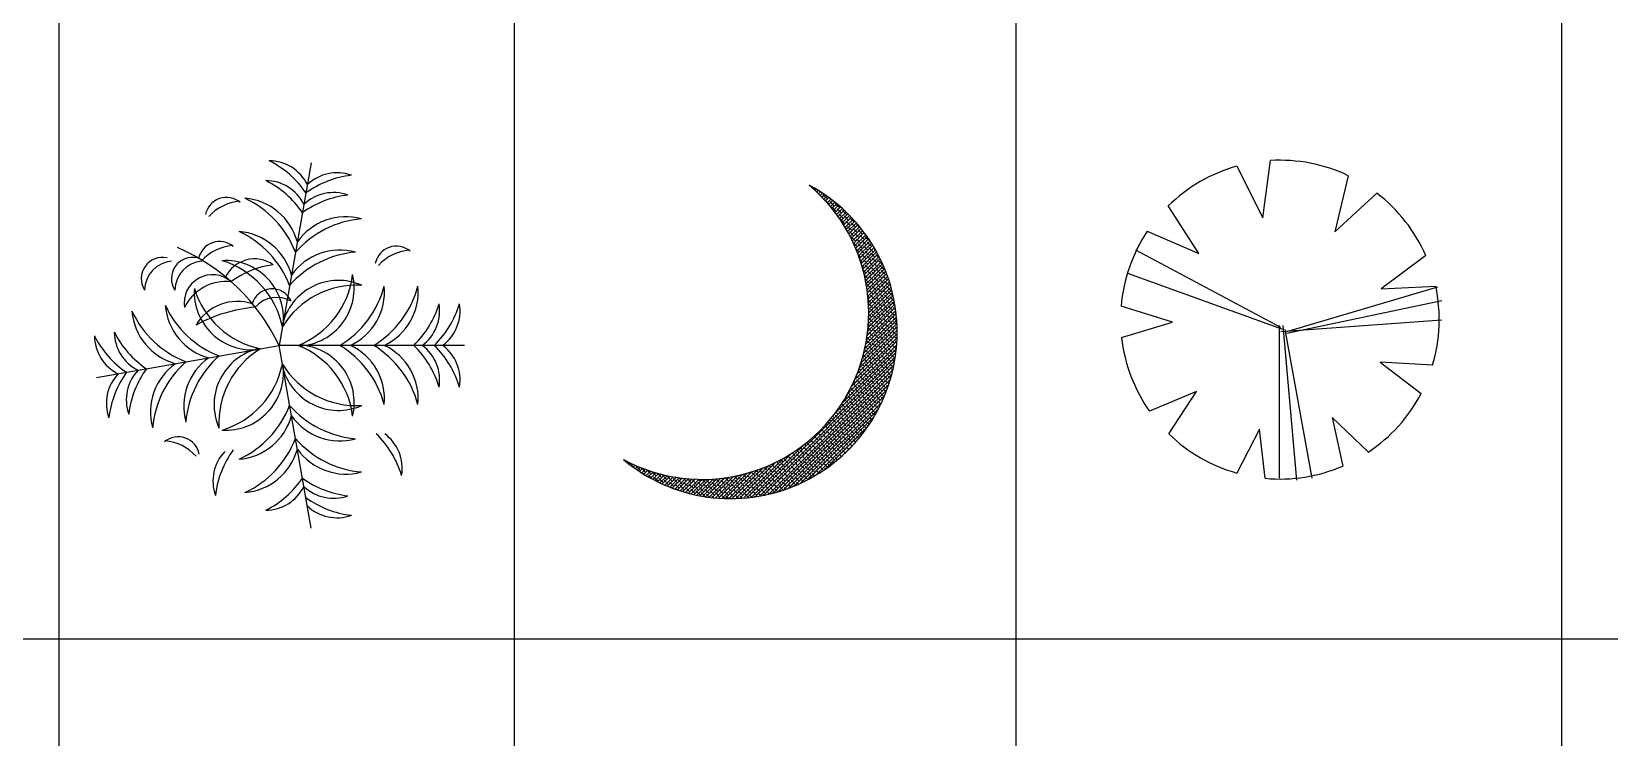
# Model space of a CAD drawing. Header units: millimetres. Extents: x -4017 to 59953, y -688 to 66564.
# Drawn here: x 37143 to 44134, y 31068 to 34195 of the extents above; entities that cross this region are included whole.
import ezdxf

# ---------------------------------------------------------------- set-up
doc = ezdxf.new("R2010")
doc.units = ezdxf.units.MM
doc.layers.add('www.cad-blocks.net', color=7, linetype='Continuous')

# ---------------------------------------------------------------- blocks, each defined once
blk = doc.blocks.new('A$C516926BB')
for p, q in [((39.72236739867458, 38.51941162519506), (39.7223673986739, -2.748136921582045e-06)), ((41.73906751558161, 38.51941162519506), (41.73906751558116, 2.361047870836956)), ((43.96251811929505, 38.51941162519506), (43.9625181192946, -2.748136466834694e-06)), ((46.37947902582323, 38.51941162519506), (46.37947902582255, -2.748136466834694e-06)), ((7.570399702672148e-07, 22.12922739924215), (62.41206010361452, 22.12922739924215))]:
    blk.add_line(p, q)
blk = doc.blocks.new('A$C003916FA')
at = {"color": 0}
for p in [(0.9611773817202902, 1.618898452422854), (0.009000062976156187, 0.666721480358774), (1.64038618152108, 0.8094492191994505), (0.9611773817202902, -1.365037860523444e-08)]:
    blk.add_line(p, (0.818449590395403, 0.8094492191994505), dxfattribs=at)
for centre, major_axis, ratio, start_param, end_param in [((0.7739324068536462, 1.437569661569569), (-0.1341456978707299, 0.1341456978707299), 0.9999999999992031, 4.385837204752832, 5.491230419149345), ((0.5838419080730546, 1.245534048507579), (-0.3019403602642543, 0.3019403602642544), 0.9999999999979783, 4.521733955780484, 5.033169115982558), ((0.7584842910077896, 1.349959074415892), (-0.1341456978707299, 0.1341456978707299), 0.9999999999992031, 4.385837204752832, 5.491230419149345), ((0.568393792227198, 1.157923461353903), (0.3019403602636219, 0.3019403602636219), 0.9999999999987204, 6.092530282575065, 6.603965442778442), ((1.188058548266781, 1.138994391505776), (0.3019403602638882, 0.301940360263888), 0.999999999999027, 0.9009502367293262, 1.41238550500494), ((1.075111981115697, 1.384463596080423), (0.1341456978707361, 0.1341456978707361), 0.9999999999993591, 0.442888920160434, 1.548282289281289), ((0.5854046436318185, 1.370915485214709), (-0.06686084454950232, 0.06686084454950232), 0.9999999999984842, -1.488032947144741, 0.5890055562258087), ((1.172610432514148, 1.051383804352099), (0.3019403602638882, 0.301940360263888), 0.999999999999027, 0.9009502367293262, 1.41238550500494), ((1.059663865363063, 1.296853008926746), (0.1341456978707361, 0.1341456978707361), 0.9999999999993591, 0.442888920160434, 1.548282289281289), ((0.6602145777096666, 1.242870846392407), (0.1453885398350126, 0.1453885398350126), 0.9999999999979265, 0.8659978724797053, 1.626832772550715), ((0.6458617579296515, 1.199231362419368), (-0.185794688422889, 0.185794688422889), 0.9999999999989508, 4.193134342207689, 5.417392269697752), ((0.4810664669555536, 1.061814493647489), (-0.3114604713608367, 0.3114604713608368), 0.9999999999994017, 4.299988403448278, 5.062092924150393), ((1.113942496104528, 1.116696129141474), (-0.1857946884228173, 0.1857946884228174), 0.9999999999993102, -1.05406926193597, 0.1701888669246099), ((1.221800060626492, 0.9312032231757712), (-0.3114604713607218, 0.3114604713607219), 0.9999999999992257, -0.6987699020001171, 0.06333478352668376), ((0.5544976132371175, 1.175171030500678), (0.06686084454941683, 0.06686084454941682), 0.9999999999987251, 0.08276337965038551, 2.159801883021775), ((0.6198992433896819, 1.05199067981539), (0.1857946884228239, 0.1857946884228239), 0.9999999999991471, 5.763930669001539, 6.988188596492655), ((0.4551039523223608, 0.9145738110435104), (-0.3114604713608367, 0.3114604713608368), 0.9999999999994017, 4.299988403448278, 5.062092924150393), ((0.3011427765381995, 1.105449674606461), (0.0662645268627631, 0.0662645268627631), 0.9999999999994252, 0.5595131247053448, 2.929591752426639), ((0.4350732414879985, 1.105449674606461), (0.0662645268627631, 0.0662645268627631), 0.9999999999994252, 0.5595131247053448, 2.929591752426639), ((0.01683682220163973, 0.4274909873433899), (-0.6278833253125319, 0.627883325312532), 0.999999999999234, 4.371651884382283, 5.090401008680911), ((0.6293075472217424, 1.047126391678376), (0.1453885398349124, 0.1453885398349124), 0.9999999999978376, 0.8659978724798381, 1.626832772551534), ((0.581872212047756, 0.9292323612928612), (-0.1811163919110658, 0.1811163919110658), 0.9999999999999135, 3.812251839108248, 5.561222502517523), ((0.710262559546436, 1.04975558784713), (0.1010235809029414, 0.1010235809029414), 0.9999999999994764, 0.1742978004466259, 1.909449465813654), ((1.195837546273196, 0.7839625401984449), (0.3114604713613324, 0.3114604713613324), 0.9999999999975326, 0.8720264247963759, 1.634131110321035), ((1.087979981564558, 0.9694554465374949), (-0.185794688422639, 0.1857946884226391), 0.9999999999997028, -1.054069261935802, 0.1701888669247518), ((1.337475716472909, 1.154566350880259), (-0.0668608445494104, 0.06686084454941042), 0.999999999998199, -1.488032947146319, 0.5890055562282992), ((1.412285650550984, 1.026521712431304), (0.1453885398349038, 0.1453885398349038), 0.999999999998685, 0.8659978724805221, 1.626832772552318), ((0.3539640730180054, 1.051520893716543), (-0.09304232581096004, 0.09304232581096004), 0.999999999999193, -0.6949116978071317, 0.7619053943720515), ((0.4878945381544781, 1.051520893716543), (-0.09304232581096004, 0.09304232581096004), 0.999999999999193, -0.6949116978071317, 0.7619053943720515), ((0.5234135628425065, 0.9968476999624727), (-0.08900490374505779, 0.0890049037450578), 0.9999999999978512, -1.503175144091317, 0.9420634770249197), ((0.4535549532781715, 0.813913406918573), (0.2740065563160405, 0.2740065563160404), 0.9999999999995847, 5.701405222012923, 6.775154925288603), ((0.8464185190323406, 0.7593822499686667), (0.2906016656854276, 0.2906016656854275), 0.999999999998616, 0.9176220331823846, 1.41186971138669), ((0.7594826697181816, 1.169575354284689), (0.274006556316003, 0.274006556316003), 0.9999999999999458, 4.305142017290161, 5.378891667261944), ((0.8953317696709746, 1.063232495682541), (-0.1811163919111836, 0.1811163919111836), 0.9999999999996181, 2.415988417839743, 4.164958994563516), ((0.583852175199354, 0.8874777431378789), (-0.1452432330501856, 0.1452432330501856), 0.9999999999999276, -0.8944178283712638, 0.3333065012209273), ((0.6986664048185958, 1.046026511760829), (0.1811163919111139, 0.1811163919111138), 0.9999999999997125, 2.29275917749226, 4.041729877619094), ((0.8139854011456009, 1.174343723849006), (0.2740065563161256, 0.2740065563161256), 0.9999999999989216, 2.649622834032319, 3.72337259466679), ((0.7876380504537792, 0.9676801095113206), (0.06541853935299365, 0.06541853935299363), 0.9999999999961097, 5.920606100318818, 8.379812477643476), ((1.081727869581982, 0.841094354532288), (-0.1811163919111778, 0.1811163919111778), 0.9999999999996413, -1.197899483129041, 0.551071414411799), ((1.162865230925718, 0.6888429129226097), (0.2740065563159987, 0.2740065563159987), 0.9999999999999714, 0.729760737367819, 1.803510652066963), ((0.8588828330402976, 1.185529384354368), (-0.3114604713607116, 0.3114604713607116), 0.9999999999984073, 2.903725287008314, 3.665829752494826), ((1.02282848198297, 1.04709995194321), (0.1857946884228336, 0.1857946884228336), 0.9999999999996899, 4.367667500077317, 5.59192518997254), ((1.00839499484573, 1.185529384354368), (0.3114604713607193, 0.3114604713607193), 0.999999999999548, 4.474521613803239, 5.236626079288836), ((1.172340643881853, 1.04709995194321), (-0.1857946884228024, 0.1857946884228024), 0.9999999999987212, 2.796871173281915, 4.021128863178505), ((0.7133249605874425, 1.172794725368249), (-0.3114604713611105, 0.3114604713611106), 0.9999999999985552, 1.221092104645945, 1.983196656825145), ((0.575908041823368, 1.007999494159549), (0.1857946884226496, 0.1857946884226495), 0.9999999999994243, 2.436589306032833, 3.660847107138892), ((0.777816845566349, 0.2875450920923868), (0.4909622527237034, 0.4909622527237033), 0.9999999999970596, 0.8796588934335499, 1.276517192847477), ((0.6335588653498689, 0.7913225840211453), (-0.1505470426555922, 0.1505470426555923), 0.9999999999998161, -1.109197485356116, 0.25075560728409), ((0.8087496410378208, 0.8941099611429308), (0.0906667396387821, 0.09066673963878209), 0.9999999999991045, 0.269474740740087, 1.634840075722745), ((1.118208116766027, 1.11621793564359), (-0.3019403602636274, 0.3019403602636274), 0.9999999999988329, 3.125470904828587, 3.636905959829989), ((1.340335215013965, 0.9623620409945488), (-0.1341456978706389, 0.1341456978706389), 0.9999999999984309, 2.989574121176739, 4.094966959977092), ((1.208745141934287, 1.11621793564359), (-0.3019403602636274, 0.3019403602636274), 0.9999999999988329, 3.125470904828587, 3.636905959829989), ((1.430872240462122, 0.9623620409945488), (0.1341456978708442, 0.1341456978708442), 0.9999999999988022, 4.560370447973016, 5.665763286770482), ((0.5660842243241859, 1.146832219993485), (0.311460471360667, 0.3114604713606668), 0.9999999999996672, 2.791888431440269, 3.553992983620506), ((0.4286673055601113, 0.9820369891583596), (0.1857946884227657, 0.1857946884227657), 0.9999999999989758, 2.436589306033475, 3.660847107139312), ((0.3817422376732793, 1.043947076896302), (0.3019403602636642, 0.3019403602636641), 0.9999999999964096, 2.820812226530208, 3.332247340523504), ((0.189706554655686, 0.8538566472702769), (-0.1341456978706644, 0.1341456978706644), 0.9999999999990621, 0.7919548832600416, 1.897347813502659), ((0.2779395385427961, 0.8694144972384947), (-0.1341456978706454, 0.1341456978706455), 0.9999999999998523, 0.7919548832584398, 1.897347813502899), ((0.469975221560162, 1.059504926864747), (0.3019403602636569, 0.3019403602636569), 0.9999999999983207, 2.820812226531255, 3.332247340523149), ((0.7868044436434047, 0.5461710359797962), (0.1811163919110859, 0.1811163919110859), 0.999999999999539, 1.019725076704655, 2.76869554269387), ((0.9390559408286663, 0.4650337039668102), (-0.2740065563160153, 0.2740065563160153), 0.9999999999996019, -0.2327140001722623, 0.84103554903262), ((0.7594826697181816, 0.4493230844877871), (-0.274006556316003, 0.274006556316003), 0.9999999999999458, 4.045886293507435, 5.119635943479218), ((0.8953317696709746, 0.555665943463282), (0.1811163919111836, 0.1811163919111836), 0.9999999999996181, 5.259818966205863, 7.008789542929637), ((0.8588828330402976, 0.4333690544181081), (0.3114604713607116, 0.3114604713607116), 0.999999999998407, 5.758948208274553, 6.521052673761066), ((1.02282848198297, 0.571798486829266), (-0.185794688422999, 0.185794688422999), 0.9999999999990941, 3.832852770797132, 5.057110460692242), ((1.00839499484573, 0.4333690544181081), (-0.311460471360719, 0.311460471360719), 0.999999999999549, 4.188151881480542, 4.950256346966142), ((1.172340643881853, 0.571798486829266), (0.1857946884228572, 0.1857946884228572), 0.9999999999993168, 5.403649097591167, 6.627906787487644), ((1.118208116766027, 0.5026805031288859), (0.3019403602636274, 0.3019403602636274), 0.9999999999988332, 5.78787200093939, 6.299307055940792), ((1.340335215013965, 0.656536397777927), (0.1341456978706389, 0.1341456978706389), 0.9999999999984311, 5.329811000792287, 6.43520383959264), ((1.208745141934287, 0.5026805031288859), (0.3019403602636274, 0.3019403602636274), 0.9999999999988332, 5.78787200093939, 6.299307055940792), ((1.430872240462122, 0.656536397777927), (-0.1341456978708441, 0.1341456978708442), 0.9999999999988024, 3.759014673998897, 4.864407512796364), ((0.3310456235383299, 0.5682350321717422), (0.1341456978708677, 0.1341456978708676), 0.9999999999986381, 1.593310727739782, 2.698703503260441), ((0.576514917600889, 0.4552885062969381), (0.3019403602639238, 0.3019403602639237), 0.9999999999995158, 1.729207494273439, 2.240642500189372), ((0.5112025687710684, 0.5139564212702226), (-0.1857946884227568, 0.1857946884227568), 0.999999999999865, -0.1701885240035592, 1.054069075726523), ((0.6966955424054504, 0.4060988957064637), (-0.3114604713606948, 0.3114604713606948), 0.999999999999698, -0.06333442264317668, 0.6987699647121124), ((0.6584433052209988, 0.5399189262714117), (-0.1857946884228448, 0.1857946884228448), 0.9999999999993744, -0.1701885240029344, 1.054069075726733), ((0.8439362788551534, 0.4320614010812278), (0.3114604713609014, 0.3114604713609014), 0.9999999999989052, 1.507461904151421, 2.269566291506276), ((0.581872212047756, 0.689666077106267), (0.1811163919110658, 0.1811163919110658), 0.9999999999999135, 3.863555458251857, 5.61252612166113), ((0.4535549532781715, 0.8049850318539029), (-0.2740065563160404, 0.2740065563160405), 0.9999999999995847, 2.649623035480777, 3.723372738756456), ((1.081727869581982, 0.7778040842401879), (0.1811163919111632, 0.1811163919111632), 0.9999999999996276, 2.590521239177124, 4.339492136718839), ((1.162865230925718, 0.9300555258498662), (-0.2740065563159986, 0.2740065563159986), 0.9999999999999718, 1.33808200152283, 2.411831916221974), ((0.2428126396514472, 0.552677182203297), (0.1341456978707711, 0.1341456978707711), 0.9999999999993472, 1.593310727739798, 2.698703503259587), ((0.4882819336207831, 0.4397306563287202), (-0.3019403602634302, 0.3019403602634304), 0.9999999999972328, 0.1584111674794799, 0.6698461733966483), ((0.6198992433896819, 0.5669077589570861), (-0.1857946884228239, 0.1857946884228239), 0.9999999999991471, 2.436589364276724, 3.660847291767841), ((0.4551039523223608, 0.7043246277289654), (0.3114604713608367, 0.3114604713608367), 0.9999999999994017, 4.362685036618986, 5.124789557321101), ((1.195837546273196, 0.8349358985740309), (-0.3114604713613324, 0.3114604713613324), 0.9999999999975324, 1.507461543268759, 2.269566228793417), ((1.087979981564558, 0.6494429922349809), (0.185794688422639, 0.185794688422639), 0.9999999999997029, 2.971403786665041, 4.195661915525594), ((0.3720361180151031, 0.3097744942822374), (-0.06686084454941192, 0.06686084454941194), 0.9999999999993896, 4.123383424157504, 6.200421927529256), ((0.2972261838438044, 0.1817298554599347), (0.1453885398346169, 0.1453885398346168), 0.9999999999993195, 6.22714886142279, 6.987983761496047), ((0.6458617579296515, 0.4196670763531074), (0.185794688422889, 0.185794688422889), 0.9999999999989508, 4.007385691071628, 5.23164361856169), ((0.4810664669555536, 0.5570839451249867), (0.3114604713608367, 0.3114604713608367), 0.9999999999994017, 4.362685036618986, 5.124789557321101), ((1.221800060626492, 0.6876952155967047), (0.3114604713607219, 0.3114604713607218), 0.9999999999992262, 3.078257870063109, 3.84036255558991), ((1.113942496104528, 0.5022023096310022), (0.1857946884227535, 0.1857946884227535), 0.9999999999992409, 2.971403786664465, 4.195661915525793), ((0.9521789647790229, 0.1111915937005961), (0.3019403602636274, 0.3019403602636274), 0.9999999999988332, 5.78787200093939, 6.299307055940792), ((1.174306063026961, 0.2650474883496372), (0.1341456978706389, 0.1341456978706389), 0.9999999999984311, 5.329811000792287, 6.43520383959264), ((0.7151275576306944, 0.2087859428568208), (0.1341456978708677, 0.1341456978708676), 0.9999999999986381, 1.593310727739782, 2.698703503260441), ((0.9605968516000303, 0.0958394169820167), (-0.3019403602636301, 0.3019403602636302), 0.99999999999883, 0.1584111674787998, 0.6698461733953422), ((0.568393792227198, 0.460974977418573), (-0.3019403602636218, 0.3019403602636219), 0.9999999999987204, 2.820812517990937, 3.332247678194315), ((1.172610432514148, 0.5675146344203768), (-0.3019403602638879, 0.3019403602638879), 0.999999999999027, 1.729207148584853, 2.240642416860467), ((0.7584842910077896, 0.2689393643565836), (0.1341456978707299, 0.1341456978707298), 0.9999999999992032, 3.933547541620034, 5.038940756016547), ((1.059663865363063, 0.3220454298457298), (-0.1341456978707361, 0.1341456978707361), 0.9999999999993587, 1.593310364308504, 2.698703733429359), ((1.187839700993436, 0.4811451918724288), (0.3019403602636016, 0.3019403602636015), 0.9999999999994243, 3.300003475379991, 3.811438743656055), ((1.074893133842352, 0.2356759869244343), (-0.1341456978707361, 0.1341456978707361), 0.9999999999993587, 1.593310364308504, 2.698703733429359)]:
    blk.add_ellipse(centre, major_axis=major_axis, ratio=ratio, start_param=start_param, end_param=end_param, dxfattribs=at)
blk = doc.blocks.new('A$C15DD5AC1')
h = blk.add_hatch()
h.set_pattern_fill('ANSI38', color=0, scale=5, style=0)
h.set_pattern_definition([(44.99998957796004, (-211.3732295137436, 8.295603109805825), (-0.007812825470250043, 0.007812822627961657), []), (135.0000104220399, (-211.3732295137436, 8.295603109805825), (-0.02343847641075013, 0.007812822627961659), [0.02762250432670089, -0.01657350259602054])])
edge = h.paths.add_edge_path()
edge.add_ellipse((0.3483260513694404, 0.8232904848136968), major_axis=(-0.7378393253050525, 1.164091402221517e-07), ratio=0.9999996362028096, start_angle=61.83001185865388, end_angle=229.9718472893028)
edge.add_ellipse((0.4745518012143748, 0.7378322159722757), major_axis=(0.7378393253054394, 2.522021295958343e-07), ratio=0.9999996362015315, start_angle=229.9718186653987, end_angle=421.8299832347398, ccw=False)
at = {"color": 0}
for centre, major_axis, ratio, start_param, end_param in [((0.3483260513694404, 0.8232904848136968), (-0.7378393253050525, 1.164091402221517e-07), 0.9999996362028098, 1.079137283480649, 4.013765922091931), ((0.4745518012143748, 0.7378322159722757), (0.7378393253054394, 2.522021295958343e-07), 0.9999996362015315, 4.013765422510559, 7.36232209107869)]:
    blk.add_ellipse(centre, major_axis=major_axis, ratio=ratio, start_param=start_param, end_param=end_param, dxfattribs=at)
blk = doc.blocks.new('A$C2BED6654')
for p, q in [((0.6281513071037352, 1.162205955842865), (0.6613527286431236, 1.416210026518002)), ((0.5133177515392617, 1.39138560846709), (0.6281513071037352, 1.162205955842865)), ((1.006662293986892, 1.349032579686536), (0.947575696168542, 1.100748195732649)), ((0.947575696168542, 1.100748195732649), (1.133458461603368, 1.271394754736775)), ((0.3439537421500063, 1.003963291931541), (0.2089777988721835, 1.215401498800475)), ((0.1157219667127265, 1.102662851126752), (0.3439537421500063, 1.003963291931541)), ((0.7082009881121394, 0.6766797551852051), (0.06441712628043206, 1.01930243347465)), ((1.350039138358397, 0.9949293291494996), (1.152764687689341, 0.8483467805936016)), ((0.716784768414982, 0.6681141934541301), (0.03008198386896765, 0.9165156299893624)), ((0.7339523502205338, 0.6595486212720516), (1.403487574167912, 0.8565566665120059)), ((1.152764687689341, 0.8483467805936016), (1.393838935651274, 0.8590955987820053)), ((0.2279622004484736, 0.7000637051264675), (-7.335529517149553e-09, 0.771708296602128)), ((0.7339523502205338, 0.6509830595412041), (1.420655155980739, 0.7965976925909217)), ((0.001841815350417164, 0.6325950826419557), (0.2279622004484736, 0.7000637051264675)), ((0.7082009881121394, 0.6595486212720516), (1.420655155980739, 0.7109420230185606)), ((0.6996172078165728, 0.6852453273672836), (0.6996172078165728, 0.008565532519014596)), ((0.716784768414982, 0.6852453273672836), (0.7768712729346134, -3.96630639443174e-08)), ((0.7253685699249672, 0.6681141934541301), (0.8455415577498115, 0.008565532519014596)), ((1.147708072115165, 0.523103137698854), (1.329039053333872, 0.3842291176990784)), ((1.379908227200076, 0.5093639364081355), (1.147708072115165, 0.523103137698854)), ((0.3344504134693125, 0.3927051895573186), (0.1255045097157108, 0.3059305804713404)), ((0.2110574658061068, 0.2054720133630781), (0.3344504134693125, 0.3927051895573186)), ((0.6135913628488652, 0.2257042105666187), (0.5128076979269736, 0.03166284457392976)), ((0.6387865192291429, 0.008406480339317568), (0.6135913628488652, 0.2257042105666187)), ((0.9347718960711973, 0.2772023822326446), (0.9824836046177552, 0.06292637060664674)), ((1.09610448175772, 0.1247112076005124), (0.9347718960711973, 0.2772023822326446))]:
    blk.add_line(p, q)
for start, end in [(64.56477009691226, 93.41730202364553), (105.6217452453656, 134.4554187278519), (23.67308824165391, 52.47660926124377), (146.3504279036786, 175.1040677367907), (343.367030534176, 12.07090574251365), (186.4130059631302, 215.0564945569677), (303.7918139794368, 332.3880156390057), (225.7805501950236, 254.3352695583967), (264.7460243683145, 293.2811718764914)]:
    blk.add_arc((0.7034365975628134, 0.7114528142594736), 0.7060125921388364, start, end)

msp = doc.modelspace()

# ---------------------------------------------------------------- block references
at = {"xscale": 1000, "yscale": 1000, "zscale": 1000}
for name, p in [('A$C2BED6654', (41970.20548812615, 32207.08143340387)), ('A$C003916FA', (37420.79990301969, 31994.85132166998)), ('A$C15DD5AC1', (39765.47721333651, 32125.43852073139))]:
    msp.add_blockref(name, p, dxfattribs=at)
at = {"layer": 'www.cad-blocks.net', "color": 155, "true_color": 0x546d8e, "xscale": 1000, "yscale": 1000, "zscale": 1000}
msp.add_blockref('A$C516926BB', (-2458.724652816185, 9375.590504619991), dxfattribs=at)

doc.saveas('drawing.dxf')
